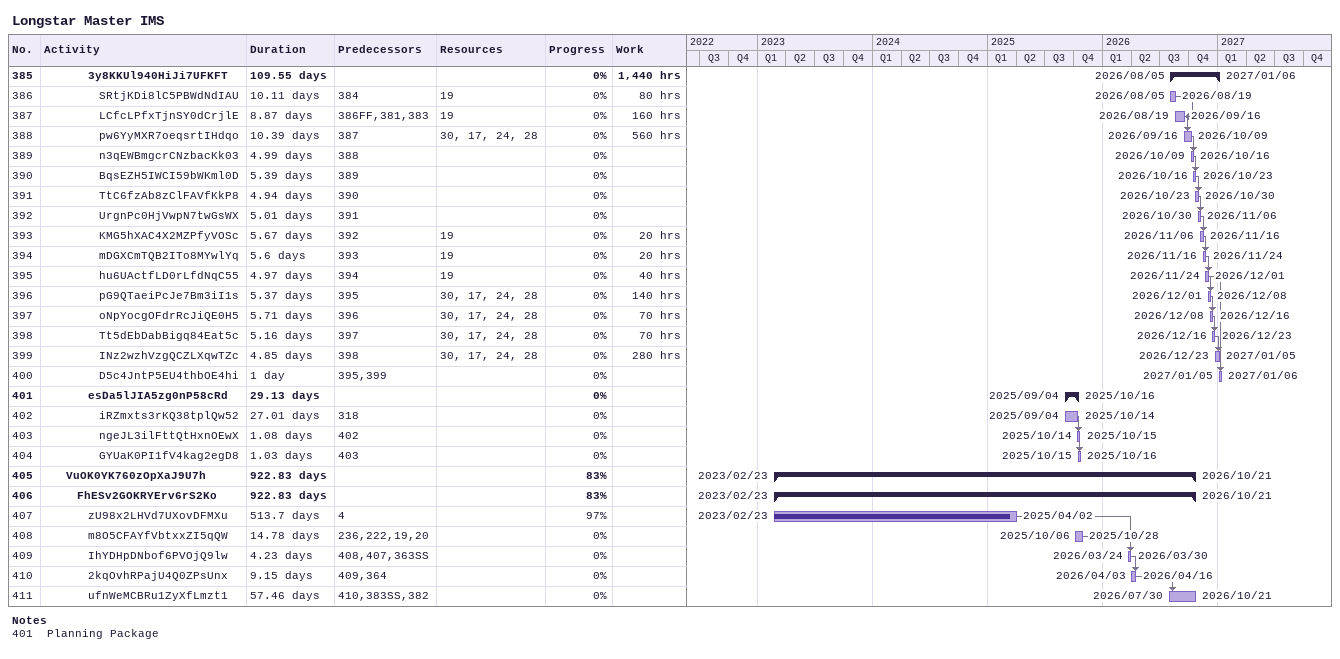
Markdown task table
Longstar Master IMS

| ID | Level | Task | Duration | Start | Finish | Predecessors | Resources | % complete | Work (h) |
|---|---|---|---|---|---|---|---|---|---|
| 385 | 5 | **3y8KKUl940HiJi7UFKFT** | 109.55d | 2026-08-05 | 2027-01-06 |  |  | 0 | 1440 |
| 386 | 6 | SRtjKDi8lC5PBWdNdIAU | 10.11d | 2026-08-05 | 2026-08-19 | 384 | 19 | 0 | 80 |
| 387 | 6 | LCfcLPfxTjnSY0dCrjlE | 8.87d | 2026-08-19 | 2026-09-16 | 386FF, 381, 383 | 19 | 0 | 160 |
| 388 | 6 | pw6YyMXR7oeqsrtIHdqo | 10.39d | 2026-09-16 | 2026-10-09 | 387 | 30, 17, 24, 28 | 0 | 560 |
| 389 | 6 | n3qEWBmgcrCNzbacKk03 | 4.99d | 2026-10-09 | 2026-10-16 | 388 |  | 0 |  |
| 390 | 6 | BqsEZH5IWCI59bWKml0D | 5.39d | 2026-10-16 | 2026-10-23 | 389 |  | 0 |  |
| 391 | 6 | TtC6fzAb8zClFAVfKkP8 | 4.94d | 2026-10-23 | 2026-10-30 | 390 |  | 0 |  |
| 392 | 6 | UrgnPc0HjVwpN7twGsWX | 5.01d | 2026-10-30 | 2026-11-06 | 391 |  | 0 |  |
| 393 | 6 | KMG5hXAC4X2MZPfyVOSc | 5.67d | 2026-11-06 | 2026-11-16 | 392 | 19 | 0 | 20 |
| 394 | 6 | mDGXCmTQB2ITo8MYwlYq | 5.6d | 2026-11-16 | 2026-11-24 | 393 | 19 | 0 | 20 |
| 395 | 6 | hu6UActfLD0rLfdNqC55 | 4.97d | 2026-11-24 | 2026-12-01 | 394 | 19 | 0 | 40 |
| 396 | 6 | pG9QTaeiPcJe7Bm3iI1s | 5.37d | 2026-12-01 | 2026-12-08 | 395 | 30, 17, 24, 28 | 0 | 140 |
| 397 | 6 | oNpYocgOFdrRcJiQE0H5 | 5.71d | 2026-12-08 | 2026-12-16 | 396 | 30, 17, 24, 28 | 0 | 70 |
| 398 | 6 | Tt5dEbDabBigq84Eat5c | 5.16d | 2026-12-16 | 2026-12-23 | 397 | 30, 17, 24, 28 | 0 | 70 |
| 399 | 6 | INz2wzhVzgQCZLXqwTZc | 4.85d | 2026-12-23 | 2027-01-05 | 398 | 30, 17, 24, 28 | 0 | 280 |
| 400 | 6 | D5c4JntP5EU4thbOE4hi | 1d | 2027-01-05 | 2027-01-06 | 395, 399 |  | 0 |  |
| 401 | 5 | **esDa5lJIA5zg0nP58cRd** | 29.13d | 2025-09-04 | 2025-10-16 |  |  | 0 |  |
| 402 | 6 | iRZmxts3rKQ38tplQw52 | 27.01d | 2025-09-04 | 2025-10-14 | 318 |  | 0 |  |
| 403 | 6 | ngeJL3ilFttQtHxnOEwX | 1.08d | 2025-10-14 | 2025-10-15 | 402 |  | 0 |  |
| 404 | 6 | GYUaK0PI1fV4kag2egD8 | 1.03d | 2025-10-15 | 2025-10-16 | 403 |  | 0 |  |
| 405 | 3 | **VuOK0YK760zOpXaJ9U7h** | 922.83d | 2023-02-23 | 2026-10-21 |  |  | 83 |  |
| 406 | 4 | **FhESv2GOKRYErv6rS2Ko** | 922.83d | 2023-02-23 | 2026-10-21 |  |  | 83 |  |
| 407 | 5 | zU98x2LHVd7UXovDFMXu | 513.7d | 2023-02-23 | 2025-04-02 | 4 |  | 97 |  |
| 408 | 5 | m8O5CFAYfVbtxxZI5qQW | 14.78d | 2025-10-06 | 2025-10-28 | 236, 222, 19, 20 |  | 0 |  |
| 409 | 5 | IhYDHpDNbof6PVOjQ9lw | 4.23d | 2026-03-24 | 2026-03-30 | 408, 407, 363SS |  | 0 |  |
| 410 | 5 | 2kqOvhRPajU4Q0ZPsUnx | 9.15d | 2026-04-03 | 2026-04-16 | 409, 364 |  | 0 |  |
| 411 | 5 | ufnWeMCBRu1ZyXfLmzt1 | 57.46d | 2026-07-30 | 2026-10-21 | 410, 383SS, 382 |  | 0 |  |

Notes
- 401: Planning Package
